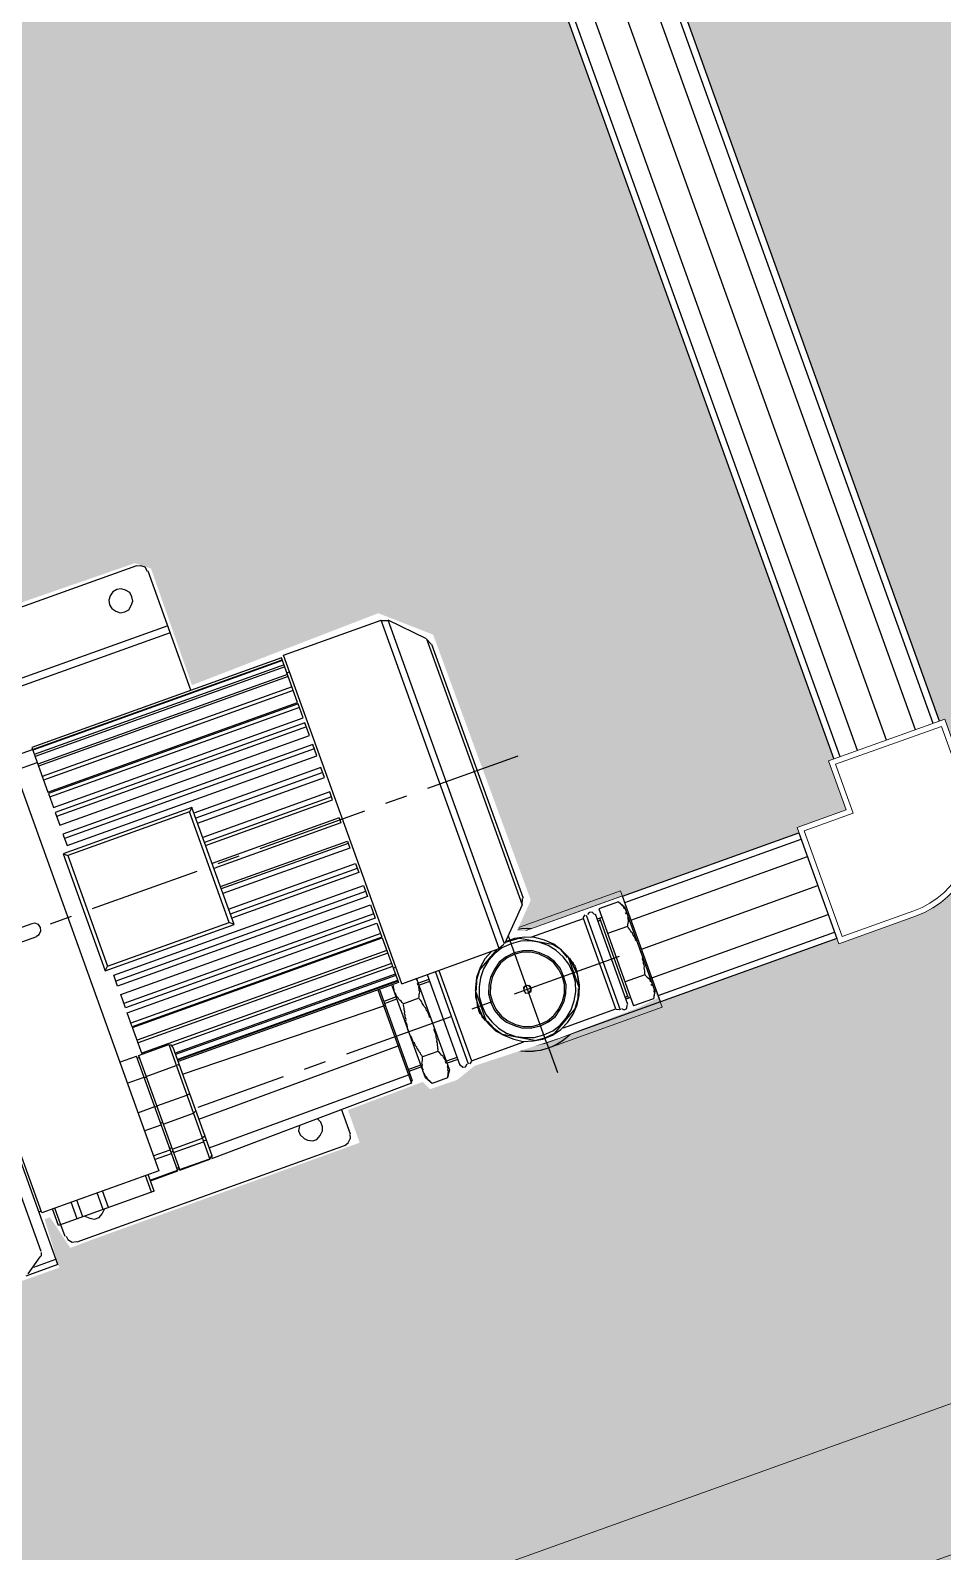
# Model space of a CAD drawing. Header units: millimetres. Extents: x 646993 to 648849, y 9708034 to 9709424.
# Drawn here: x 648235.445 to 648235.957, y 9709066.296 to 9709067.15 of the extents above; entities that cross this region are included whole.
import ezdxf

# ---------------------------------------------------------------- set-up
doc = ezdxf.new("R2010")
doc.units = ezdxf.units.MM
doc.header["$LTSCALE"] = 5
doc.header["$XCLIPFRAME"] = 2
doc.set_wipeout_variables(frame=1)
doc.linetypes.add('DASHDOT2', pattern=[0.5, 0.25, -0.125, 0, -0.125])
doc.linetypes.add('HIDDEN2', pattern=[4.7625, 3.175, -1.5875])
for name, color, linetype in [('00_RELLENO_X', 252, 'Continuous'), ('EB-tuberia', 240, 'Continuous'), ('H', 7, 'Continuous'), ('HATCH AMBIENTE', 70, 'Continuous'), ('P', 7, 'Continuous')]:
    doc.layers.add(name, color=color, linetype=linetype)
for name, color, linetype, lineweight in [('01 - TUBERIAS', 1, 'Continuous', 5), ('01-HATCH', 56, 'Continuous', 5), ('pasos', 2, 'Continuous', 5)]:
    doc.layers.add(name, color=color, linetype=linetype, lineweight=lineweight)
picture_1 = doc.add_image_def('image1.jpg', size_in_pixel=(1920, 925))
picture_2 = doc.add_image_def('image2.ecw', size_in_pixel=(12715, 11262))

# ---------------------------------------------------------------- blocks, each defined once
blk = doc.blocks.new('*U37')
at = {"color": 8, "linetype": 'Continuous', "ltscale": 0.1}
blk.add_wipeout([(0.06777, 0.03465), (0.00013, 0.03465), (-0.00416, 0.0344), (-0.00847, 0.0336), (-0.01311, 0.03208), (-0.01686, 0.03027), (-0.02144, 0.02722), (-0.02509, 0.0239), (-0.02892, 0.01909), (-0.03154, 0.01435), (-0.03272, 0.01142), (-0.03353, 0.00876), (-0.0344, 0.0042), (-0.03465, 0), (-0.0344, -0.00414), (-0.03321, -0.00991), (-0.03197, -0.0133), (-0.02951, -0.01817), (-0.02671, -0.02207), (-0.02293, -0.02598), (-0.0198, -0.02844), (-0.01652, -0.03046), (-0.01144, -0.03271), (-0.00739, -0.03386), (-0.0055, -0.03421), (-0.00388, -0.03443), (-0.00226, -0.03458), (0.00042, -0.03465), (0.06777, -0.03465)], dxfattribs=at)
for p, q in [((0.06777, 0.0315), (0, 0.0315)), ((0.06777, -0.0315), (0, -0.0315))]:
    blk.add_line(p, q, dxfattribs=at)
at = {"color": 252, "linetype": 'DASHDOT2', "ltscale": 0.06}
blk.add_line((0.04924, 0), (-0.04924, 0), dxfattribs=at)
blk.add_lwpolyline([(0, 0.04924), (0, -0.04924)], dxfattribs=at)
at = {"color": 8, "linetype": 'Continuous', "ltscale": 0.1}
for radius in [0.03465, 0.0315]:
    blk.add_circle((0, 0), radius, dxfattribs=at)
at = {"layer": '01 - TUBERIAS', "linetype": 'Continuous'}
for p, q in [((0.00042, 0.03465), (0.06777, 0.03465)), ((0.06777, 0.03465), (0.06777, -0.03465)), ((0.00042, -0.03465), (0.06777, -0.03465))]:
    blk.add_line(p, q, dxfattribs=at)
blk.add_arc((0, 0), 0.03465, 89.30227, 270.69773, dxfattribs=at)
blk = doc.blocks.new('*U90')
blk.add_wipeout([(0, 0.1104), (6.193, 0.1104), (6.193, 0), (0, 0)])
blk.add_wipeout([(0, 0.1104), (6.193, 0.1104), (6.193, 0), (0, 0)])
blk.add_wipeout([(0, 0), (0, 0.1104), (6.193, 0.1104), (6.193, 0)])
blk = doc.blocks.new('A$C6962e6fc')
at = {"layer": 'H', "linetype": 'Continuous'}
for points in [[(0.03674, 0.01463), (0.03674, 0.0296), (0.07694, 0.01463), (0.03674, 0.01463)], [(0.07694, 0.01463), (0.03674, 0.0296), (0.07694, 0.0296), (0.07694, 0.01463)], [(0.05693, 0), (0.02681, 0.01463), (0.08687, 0.01463), (0.05693, 0)]]:
    blk.add_hatch(color=256, dxfattribs=at).paths.add_polyline_path(points)
at = {"layer": 'P'}
for points in [[(0.02664, 0.01463), (0.03674, 0.01463), (0.03674, 0.02977), (0.07678, 0.02977), (0.07678, 0.01463), (0.08687, 0.01463)], [(0.07678, 0.02977), (0.03674, 0.02977)], [(0.03674, 0.02977), (0.03674, 0.01463)], [(0.07678, 0.02977), (0.07678, 0.01463), (0.08687, 0.01463)], [(0.03674, 0.01463), (0.02664, 0.01463), (0.05675, 0), (0.08687, 0.01463)], [(0.05675, 0), (0.02664, 0.01463)], [(0.08687, 0.01463), (0.05675, 0), (0.05675, 0)]]:
    blk.add_lwpolyline(points, dxfattribs=at)
blk.add_wipeout([(0.02743, 0.0459), (0.08784, 0.04484), (0.08784, 0.10205), (0.08943, 0.10735), (0.10321, 0.0941), (0.26199, 0.09526), (0.28371, 0.12016), (0.28107, 0.23217), (0.35049, 0.23164), (0.35632, 0.23906), (0.35739, 0.33731), (0.36481, 0.34049), (0.36374, 0.48705), (0.22225, 0.48546), (0.22331, 0.49658), (0.20953, 0.49552), (0.209, 0.49923), (0.17667, 0.50188), (0.17503, 0.60859), (0.19675, 0.62977), (0.2047, 0.64832), (0.21053, 0.67904), (0.20629, 0.69175), (0.19346, 0.72324), (0.16378, 0.74178), (0.13887, 0.74655), (0.12138, 0.7492), (0.10072, 0.74178), (0.08058, 0.73278), (0.06203, 0.70947), (0.05461, 0.68563), (0.05342, 0.67222), (0.05501, 0.64679), (0.06985, 0.62454), (0.0831, 0.60971), (0.08892, 0.60706), (0.08616, 0.51374), (0.02722, 0.51353), (0.02722, 0.48365), (-0.00128, 0.48299), (-0.0015, 0.4128), (0.02689, 0.41131), (0.02689, 0.40811), (0.00682, 0.4032), (0.00704, 0.39103), (0.00753, 0.23049), (0.02701, 0.23049), (0.0277, 0.18565), (0.02249, 0.18322), (0.02214, 0.16723), (0.02634, 0.15526), (0.02495, 0.10486), (0.02603, 0.05772)])
for points in [[(0.00035, 0.41295), (0.00035, 0.4321)], [(0.00121, 0.43036), (0.00784, 0.42078)], [(0.00365, 0.42617), (0.00365, 0.41295)], [(0.00784, 0.42078), (0.00835, 0.41991), (0.00905, 0.41956), (0.00992, 0.41922)], [(0.01044, 0.41922), (0.05292, 0.41922)], [(0.00035, 0.41295), (0.36298, 0.41295)], [(0.03081, 0.34192), (0.03081, 0.41156)], [(0.03081, 0.41156), (0.36298, 0.41156)], [(0.03168, 0.41156), (0.03168, 0.41295)], [(0.01375, 0.4032), (0.01167, 0.40285), (0.00957, 0.40111)], [(0.01375, 0.40372), (0.02088, 0.40372)], [(0.02088, 0.34818), (0.02088, 0.40529)], [(0.02088, 0.40529), (0.03081, 0.40529)], [(0.02088, 0.40372), (0.03081, 0.40372)], [(0.00871, 0.23868), (0.00871, 0.39867)], [(0.00957, 0.40111), (0.00905, 0.39867)], [(0.02088, 0.39415), (0.03081, 0.39415)], [(0.0188, 0.38736), (0.01741, 0.38492), (0.01741, 0.3823), (0.0188, 0.37987)], [(0.02088, 0.38944), (0.0188, 0.38736)], [(0.02088, 0.39066), (0.03081, 0.39066)], [(0.17757, 0.36193), (0.17757, 0.39153)], [(0.1854, 0.36193), (0.1854, 0.39153)], [(0.0188, 0.37987), (0.02088, 0.37778)], [(0.02088, 0.37865), (0.03081, 0.37865)], [(0.02088, 0.37535), (0.03081, 0.37535)], [(0.17792, 0.36193), (0.17827, 0.3602), (0.18, 0.35863), (0.18175, 0.3581)], [(0.18383, 0.35863), (0.18506, 0.3602), (0.1854, 0.36193)], [(0.18175, 0.3581), (0.18383, 0.35863)], [(0.18175, 0.33982), (0.18175, 0.35236)], [(0.02088, 0.34975), (0.03081, 0.34975)], [(0.02088, 0.34818), (0.03081, 0.34818)], [(0.02715, 0.34818), (0.02715, 0.33182)], [(0.02751, 0.34818), (0.02751, 0.33182)], [(0.36298, 0.34192), (0.03081, 0.34192)], [(0.0376, 0.34192), (0.0376, 0.33182)], [(0.03969, 0.34192), (0.03969, 0.33182)], [(0.05466, 0.34192), (0.05466, 0.33182)], [(0.06546, 0.34192), (0.06546, 0.33182)], [(0.08304, 0.34192), (0.08304, 0.33182)], [(0.09558, 0.34192), (0.09558, 0.33182)], [(0.26949, 0.34192), (0.26949, 0.32851)], [(0.27733, 0.34192), (0.27733, 0.32851), (0.27733, 0.17967)], [(0.31284, 0.23364), (0.31284, 0.34192)], [(0.31702, 0.23364), (0.31702, 0.34192)], [(0.35462, 0.23868), (0.35462, 0.34192)], [(0.02715, 0.33182), (0.09558, 0.33182)], [(0.02715, 0.3306), (0.02715, 0.31267)], [(0.09558, 0.3306), (0.02715, 0.3306)], [(0.02751, 0.3306), (0.02751, 0.31267)], [(0.02785, 0.3306), (0.02785, 0.33182)], [(0.02872, 0.3306), (0.02872, 0.33182)], [(0.0376, 0.3306), (0.0376, 0.31267)], [(0.03829, 0.3306), (0.03829, 0.33182)], [(0.03969, 0.3306), (0.03969, 0.31267)], [(0.04039, 0.3306), (0.04039, 0.33182)], [(0.05466, 0.3306), (0.05466, 0.31267)], [(0.05554, 0.3306), (0.05554, 0.33182)], [(0.06511, 0.3306), (0.06511, 0.33182)], [(0.06546, 0.3306), (0.06546, 0.31267)], [(0.08269, 0.3306), (0.08269, 0.33182)], [(0.08304, 0.3306), (0.08304, 0.31267)], [(0.09435, 0.33182), (0.09435, 0.3306)], [(0.09558, 0.3306), (0.09558, 0.31267)], [(0.09558, 0.32851), (0.11142, 0.32851)], [(0.09609, 0.17967), (0.09609, 0.32851)], [(0.10236, 0.17967), (0.10236, 0.32851)], [(0.10393, 0.17967), (0.10393, 0.32851)], [(0.11142, 0.32851), (0.11142, 0.17967)], [(0.11194, 0.17967), (0.11194, 0.32851)], [(0.11194, 0.32851), (0.12029, 0.32851)], [(0.11402, 0.17967), (0.11402, 0.32851)], [(0.12029, 0.32851), (0.12029, 0.17967)], [(0.12325, 0.17967), (0.12325, 0.32851)], [(0.12325, 0.32851), (0.13109, 0.32851)], [(0.12569, 0.17967), (0.12569, 0.32851)], [(0.13109, 0.32851), (0.13109, 0.17967)], [(0.13613, 0.17967), (0.13613, 0.32851)], [(0.13613, 0.32851), (0.14276, 0.32851)], [(0.13909, 0.17967), (0.13909, 0.32851)], [(0.14276, 0.32851), (0.14276, 0.17967)], [(0.14658, 0.33217), (0.14867, 0.33008)], [(0.14658, 0.33217), (0.14658, 0.25539)], [(0.21639, 0.33217), (0.14658, 0.33217)], [(0.14867, 0.33008), (0.14867, 0.25748)], [(0.21466, 0.33008), (0.14867, 0.33008)], [(0.18175, 0.26497), (0.18175, 0.32729)], [(0.21639, 0.33217), (0.21466, 0.33008)], [(0.21466, 0.25748), (0.21466, 0.33008)], [(0.21639, 0.25539), (0.21639, 0.33217)], [(0.22684, 0.32851), (0.22005, 0.32851)], [(0.22005, 0.32851), (0.22005, 0.17967)], [(0.22423, 0.17967), (0.22423, 0.32851)], [(0.22684, 0.17967), (0.22684, 0.32851)], [(0.23973, 0.32851), (0.23223, 0.32851)], [(0.23223, 0.32851), (0.23223, 0.17967)], [(0.23729, 0.17967), (0.23729, 0.32851)], [(0.23973, 0.17967), (0.23973, 0.32851)], [(0.25104, 0.32851), (0.24268, 0.32851)], [(0.24268, 0.32851), (0.24268, 0.17967)], [(0.24894, 0.17967), (0.24894, 0.32851)], [(0.25104, 0.17967), (0.25104, 0.32851)], [(0.27854, 0.32851), (0.2519, 0.32851)], [(0.2519, 0.32851), (0.2519, 0.17967)], [(0.25904, 0.17967), (0.25904, 0.32851)], [(0.26113, 0.17967), (0.26113, 0.32851)], [(0.2674, 0.17967), (0.2674, 0.32851)], [(0.26862, 0.17967), (0.26862, 0.32851)], [(0.27314, 0.17967), (0.27314, 0.32851)], [(0.27437, 0.17967), (0.27437, 0.32851)], [(0.27697, 0.17967), (0.27697, 0.32851)], [(0.27854, 0.17967), (0.27854, 0.32851)], [(0.09558, 0.31267), (0.02715, 0.31267)], [(0.02715, 0.31267), (0.02872, 0.31093)], [(0.02924, 0.19185), (0.02715, 0.31179)], [(0.02785, 0.31128), (0.02785, 0.31215)], [(0.02959, 0.31093), (0.02872, 0.31093), (0.02785, 0.31128)], [(0.09349, 0.31093), (0.02872, 0.31093)], [(0.03342, 0.31093), (0.03412, 0.19185)], [(0.03795, 0.31128), (0.03795, 0.31215)], [(0.03969, 0.31093), (0.03882, 0.31093), (0.03795, 0.31128)], [(0.04126, 0.31093), (0.04039, 0.31093), (0.04004, 0.31179), (0.04004, 0.31267)], [(0.05048, 0.31093), (0.05135, 0.19185)], [(0.05641, 0.31093), (0.05554, 0.31093), (0.05501, 0.31179), (0.05466, 0.31267)], [(0.05675, 0.25835), (0.05675, 0.30919)], [(0.06511, 0.31093), (0.06546, 0.31179), (0.06546, 0.31267)], [(0.07729, 0.31093), (0.07521, 0.19185)], [(0.08217, 0.31093), (0.08304, 0.31128)], [(0.08304, 0.31128), (0.08304, 0.31215)], [(0.08478, 0.17967), (0.08478, 0.31093)], [(0.08565, 0.17967), (0.08565, 0.31093)], [(0.08599, 0.17967), (0.08599, 0.31093)], [(0.08896, 0.17967), (0.08896, 0.31093)], [(0.08982, 0.17967), (0.08982, 0.31093)], [(0.09349, 0.31093), (0.0947, 0.31128), (0.09522, 0.31267)], [(0.09435, 0.17967), (0.09435, 0.31093)], [(0.02298, 0.26044), (0.02037, 0.25905), (0.0188, 0.25748), (0.01741, 0.25488), (0.01741, 0.25244), (0.0188, 0.25)], [(0.02541, 0.26044), (0.02298, 0.26044)], [(0.02785, 0.25905), (0.02541, 0.26044)], [(0.14658, 0.25539), (0.14867, 0.25748)], [(0.14867, 0.25748), (0.21466, 0.25748)], [(0.21639, 0.25539), (0.21466, 0.25748)], [(0.33286, 0.25627), (0.33251, 0.25365), (0.33286, 0.25121)], [(0.33669, 0.25992), (0.3346, 0.25835), (0.33286, 0.25627)], [(0.34174, 0.25992), (0.33912, 0.26044), (0.33669, 0.25992)], [(0.34539, 0.25627), (0.34383, 0.25835), (0.34174, 0.25992)], [(0.34591, 0.25365), (0.34539, 0.25627)], [(0.0188, 0.25), (0.02088, 0.24791), (0.02298, 0.24704)], [(0.02298, 0.24704), (0.02576, 0.24704), (0.02838, 0.24825)], [(0.14658, 0.25539), (0.21639, 0.25539)], [(0.15041, 0.17967), (0.15041, 0.25539)], [(0.15285, 0.17967), (0.15285, 0.25539)], [(0.15581, 0.25539), (0.15581, 0.17967)], [(0.16503, 0.17967), (0.16503, 0.25539)], [(0.16782, 0.17967), (0.16782, 0.25539)], [(0.16922, 0.25539), (0.16922, 0.17967)], [(0.18, 0.17967), (0.18, 0.25539)], [(0.18175, 0.2399), (0.18175, 0.25244)], [(0.18296, 0.17967), (0.18296, 0.25539)], [(0.19376, 0.25539), (0.19376, 0.17967)], [(0.1955, 0.17967), (0.1955, 0.25539)], [(0.19846, 0.17967), (0.19846, 0.25539)], [(0.20717, 0.25539), (0.20717, 0.17967)], [(0.21013, 0.17967), (0.21013, 0.25539)], [(0.21309, 0.17967), (0.21309, 0.25539)], [(0.33286, 0.25121), (0.3346, 0.24912), (0.33669, 0.24738)], [(0.34174, 0.24738), (0.34383, 0.24912), (0.34539, 0.25121)], [(0.34539, 0.25121), (0.34591, 0.25365)], [(0.34591, 0.25365), (0.34591, 0.25365)], [(0.05675, 0.23328), (0.05675, 0.24581)], [(0.33669, 0.24738), (0.33912, 0.24704), (0.34174, 0.24738)], [(0.00905, 0.23868), (0.00957, 0.23659), (0.01167, 0.2345), (0.01375, 0.23398)], [(0.01375, 0.23364), (0.02872, 0.23364)], [(0.27854, 0.23364), (0.34958, 0.23364)], [(0.34958, 0.23398), (0.35218, 0.2345)], [(0.35218, 0.2345), (0.35375, 0.23659), (0.35427, 0.23868)], [(0.18175, 0.16504), (0.18175, 0.22737)], [(0.05675, 0.15843), (0.05675, 0.22075)], [(0.08478, 0.19185), (0.02924, 0.19185)], [(0.02959, 0.19185), (0.03047, 0.19098)], [(0.08478, 0.19098), (0.03047, 0.19098)], [(0.03412, 0.19098), (0.03412, 0.19185)], [(0.03586, 0.1835), (0.03586, 0.19098)], [(0.03708, 0.19098), (0.03708, 0.1835)], [(0.05171, 0.19098), (0.05135, 0.19185)], [(0.07434, 0.19098), (0.07521, 0.19098), (0.07521, 0.19185)], [(0.07642, 0.19098), (0.07642, 0.1835)], [(0.07764, 0.1835), (0.07764, 0.19098)], [(0.02507, 0.18106), (0.02924, 0.1835)], [(0.02507, 0.18106), (0.02576, 0.18141), (0.02664, 0.18175), (0.02751, 0.18227), (0.02838, 0.18262), (0.02924, 0.18262), (0.02994, 0.18314), (0.03081, 0.18314), (0.03168, 0.18314), (0.03255, 0.1835), (0.03342, 0.1835), (0.03412, 0.18314), (0.03499, 0.18314), (0.03586, 0.18314), (0.03674, 0.18262), (0.0376, 0.18262), (0.03829, 0.18227), (0.03917, 0.18175), (0.04004, 0.18141), (0.04091, 0.18106)], [(0.02507, 0.17183), (0.02507, 0.18106)], [(0.02924, 0.1835), (0.08426, 0.1835)], [(0.04091, 0.18106), (0.04178, 0.18106), (0.04248, 0.18141), (0.04335, 0.18141), (0.04422, 0.18175), (0.04508, 0.18175)], [(0.04091, 0.17183), (0.04091, 0.18106)], [(0.04508, 0.18175), (0.04631, 0.18227)], [(0.04631, 0.18227), (0.04718, 0.18227), (0.04805, 0.18262), (0.04875, 0.18262), (0.04961, 0.18262), (0.05048, 0.18314), (0.05135, 0.18314), (0.05222, 0.18314), (0.05292, 0.18314), (0.05379, 0.18314), (0.05466, 0.1835), (0.05554, 0.1835), (0.05641, 0.1835)], [(0.05675, 0.1835), (0.05762, 0.1835), (0.05884, 0.1835), (0.05971, 0.18314), (0.06058, 0.18314), (0.06128, 0.18314), (0.06215, 0.18314), (0.06302, 0.18314), (0.06389, 0.18262), (0.06476, 0.18262), (0.06546, 0.18262), (0.06632, 0.18227), (0.06719, 0.18227), (0.06807, 0.18175), (0.06929, 0.18175), (0.07015, 0.18141), (0.07102, 0.18141)], [(0.07102, 0.18141), (0.07225, 0.18106)], [(0.07259, 0.18106), (0.07346, 0.18141), (0.07434, 0.18175), (0.07521, 0.18227), (0.0759, 0.18262), (0.07678, 0.18262), (0.07764, 0.18314), (0.07851, 0.18314), (0.07938, 0.18314), (0.08008, 0.1835), (0.08095, 0.1835), (0.08182, 0.18314), (0.08269, 0.18314), (0.08356, 0.18314), (0.08426, 0.18262)], [(0.07259, 0.17183), (0.07259, 0.18106)], [(0.11142, 0.17967), (0.08478, 0.17967)], [(0.09349, 0.17967), (0.09349, 0.1781)], [(0.12029, 0.17967), (0.11194, 0.17967)], [(0.13109, 0.17967), (0.12325, 0.17967)], [(0.14276, 0.17967), (0.13613, 0.17967)], [(0.15581, 0.17967), (0.15041, 0.17967)], [(0.16922, 0.17967), (0.16503, 0.17967)], [(0.18296, 0.17967), (0.18, 0.17967)], [(0.19376, 0.17967), (0.19846, 0.17967)], [(0.20717, 0.17967), (0.21309, 0.17967)], [(0.22005, 0.17967), (0.22684, 0.17967)], [(0.23223, 0.17967), (0.23973, 0.17967)], [(0.24268, 0.17967), (0.25104, 0.17967)], [(0.2519, 0.17967), (0.27854, 0.17967)], [(0.26949, 0.17967), (0.26949, 0.1781)], [(0.02924, 0.16922), (0.02507, 0.17183)], [(0.02507, 0.17183), (0.02576, 0.17131), (0.02664, 0.17096), (0.02751, 0.17061), (0.02838, 0.17008)], [(0.03586, 0.16974), (0.03674, 0.17008), (0.0376, 0.17008), (0.03829, 0.17061), (0.03917, 0.17096), (0.04004, 0.17131), (0.04091, 0.17183)], [(0.04091, 0.17183), (0.04178, 0.17131), (0.04248, 0.17131), (0.04335, 0.17096), (0.04422, 0.17096), (0.04508, 0.17061), (0.04631, 0.17061), (0.04718, 0.17008), (0.04805, 0.17008)], [(0.06719, 0.17061), (0.06807, 0.17061), (0.06929, 0.17096), (0.07015, 0.17096)], [(0.07015, 0.17096), (0.07102, 0.17131)], [(0.07102, 0.17131), (0.07225, 0.17183)], [(0.07259, 0.17183), (0.07346, 0.17131), (0.07434, 0.17096), (0.07521, 0.17061), (0.0759, 0.17008), (0.07678, 0.17008), (0.07764, 0.16974)], [(0.08356, 0.1781), (0.27941, 0.1781)], [(0.08356, 0.1781), (0.08356, 0.11995)], [(0.27941, 0.1781), (0.27941, 0.11995)], [(0.02959, 0.1626), (0.02785, 0.16173), (0.02751, 0.16017)], [(0.02838, 0.17008), (0.02924, 0.17008)], [(0.02924, 0.17008), (0.02994, 0.16974)], [(0.02924, 0.16922), (0.08356, 0.16922)], [(0.08356, 0.16295), (0.02959, 0.16295)], [(0.02994, 0.16974), (0.03081, 0.16974)], [(0.03081, 0.16974), (0.03168, 0.16922), (0.03255, 0.16922)], [(0.03291, 0.16974), (0.03412, 0.16974)], [(0.03291, 0.16295), (0.03291, 0.16922)], [(0.03412, 0.16922), (0.03499, 0.16974)], [(0.03412, 0.16295), (0.03412, 0.16922)], [(0.03499, 0.16974), (0.03586, 0.16974)], [(0.04805, 0.17008), (0.04875, 0.17008)], [(0.04875, 0.17008), (0.04961, 0.16974)], [(0.04961, 0.16974), (0.05048, 0.16974), (0.05135, 0.16974), (0.05222, 0.16974), (0.05292, 0.16974)], [(0.05292, 0.16974), (0.05379, 0.16922), (0.05466, 0.16922), (0.05554, 0.16922), (0.05641, 0.16922)], [(0.05675, 0.16922), (0.05762, 0.16922), (0.05884, 0.16922), (0.05971, 0.16922), (0.06058, 0.16974)], [(0.06058, 0.16974), (0.06128, 0.16974), (0.06215, 0.16974), (0.06302, 0.16974), (0.06389, 0.16974)], [(0.06389, 0.16974), (0.06476, 0.17008), (0.06546, 0.17008), (0.06632, 0.17008), (0.06719, 0.17061)], [(0.07764, 0.16974), (0.07851, 0.16974)], [(0.07851, 0.16974), (0.07938, 0.16922)], [(0.07938, 0.16974), (0.08061, 0.16974)], [(0.07938, 0.16295), (0.07938, 0.16922)], [(0.08061, 0.16295), (0.08061, 0.16922)], [(0.08061, 0.16922), (0.08147, 0.16922)], [(0.08147, 0.16922), (0.08217, 0.16922), (0.08304, 0.16974)], [(0.02751, 0.16017), (0.02872, 0.15877)], [(0.02838, 0.15807), (0.08356, 0.15807)], [(0.02924, 0.15599), (0.02838, 0.15755)], [(0.02959, 0.15599), (0.02959, 0.12465)], [(0.08356, 0.15599), (0.02959, 0.15599)], [(0.05675, 0.13336), (0.05675, 0.14589)], [(0.18175, 0.13997), (0.18175, 0.15251)], [(0.08391, 0.11281), (0.08356, 0.11839), (0.08182, 0.12326), (0.07938, 0.12796), (0.0759, 0.13214), (0.07172, 0.13544), (0.06719, 0.13788), (0.06215, 0.13963), (0.05675, 0.13997), (0.05135, 0.13963), (0.04631, 0.13788), (0.04178, 0.13544), (0.0376, 0.13214), (0.03412, 0.12796), (0.03168, 0.12326), (0.02994, 0.11839), (0.02959, 0.11281)], [(0.04595, 0.13997), (0.04091, 0.13753), (0.03674, 0.1337), (0.03291, 0.12953), (0.02994, 0.125)], [(0.04248, 0.13788), (0.0376, 0.13457)], [(0.04752, 0.13997), (0.04248, 0.13788)], [(0.05675, 0.14206), (0.05135, 0.14171), (0.04595, 0.13997)], [(0.04752, 0.1405), (0.06598, 0.1405)], [(0.05675, 0.14258), (0.05588, 0.14258), (0.05501, 0.14258), (0.05431, 0.14258), (0.05344, 0.14258), (0.05258, 0.14206), (0.05171, 0.14206), (0.05083, 0.14206), (0.05014, 0.14171), (0.04927, 0.14136), (0.04839, 0.14136)], [(0.06511, 0.14084), (0.05675, 0.14258)], [(0.06267, 0.14171), (0.05675, 0.14206)], [(0.06755, 0.13997), (0.06267, 0.14171)], [(0.07138, 0.13788), (0.06598, 0.13997)], [(0.07259, 0.13753), (0.06755, 0.13997)], [(0.0759, 0.13457), (0.07138, 0.13788)], [(0.07729, 0.1337), (0.07259, 0.13753)], [(0.02838, 0.11873), (0.0376, 0.13457)], [(0.04752, 0.13161), (0.04387, 0.12917), (0.04039, 0.12587), (0.03795, 0.12204)], [(0.04335, 0.13004), (0.03969, 0.12621)], [(0.04718, 0.13248), (0.04335, 0.13004)], [(0.06632, 0.13248), (0.0618, 0.13423), (0.05675, 0.13457), (0.05171, 0.13423), (0.04718, 0.13248)], [(0.05222, 0.13336), (0.04752, 0.13161)], [(0.06128, 0.13336), (0.05675, 0.1337), (0.05222, 0.13336)], [(0.06598, 0.13161), (0.06128, 0.13336)], [(0.07555, 0.12204), (0.07311, 0.12587), (0.06963, 0.12917), (0.06598, 0.13161)], [(0.07015, 0.13004), (0.06632, 0.13248)], [(0.07382, 0.12621), (0.07015, 0.13004)], [(0.0759, 0.13457), (0.08356, 0.12117)], [(0.08356, 0.12465), (0.08095, 0.12953), (0.07729, 0.1337)], [(0.02838, 0.1196), (0.02751, 0.1142)], [(0.02994, 0.125), (0.02838, 0.1196)], [(0.03708, 0.12256), (0.03551, 0.11786), (0.03499, 0.11281), (0.03551, 0.10793), (0.03708, 0.10324)], [(0.03795, 0.12204), (0.03621, 0.11751)], [(0.03969, 0.12621), (0.03708, 0.12256)], [(0.05675, 0.05815), (0.05675, 0.12082)], [(0.07642, 0.12256), (0.07382, 0.12621)], [(0.07729, 0.11751), (0.07555, 0.12204)], [(0.07851, 0.11281), (0.07799, 0.11786), (0.07642, 0.12256)], [(0.08356, 0.11995), (0.27941, 0.11995)], [(0.08391, 0.11995), (0.08513, 0.11664)], [(0.18175, 0.07364), (0.18175, 0.12744)], [(0.27784, 0.11664), (0.27907, 0.11995)], [(0.02507, 0.11281), (0.08843, 0.11281)], [(0.02751, 0.1142), (0.02785, 0.10829), (0.02924, 0.10289)], [(0.02838, 0.11873), (0.02785, 0.11281)], [(0.02785, 0.11281), (0.02838, 0.10707)], [(0.02959, 0.11281), (0.02994, 0.10741)], [(0.03621, 0.11751), (0.03586, 0.11281), (0.03621, 0.10829)], [(0.05884, 0.11281), (0.05849, 0.11456), (0.05675, 0.1149), (0.05501, 0.11456), (0.05466, 0.11281), (0.05501, 0.11124), (0.05675, 0.11073), (0.05849, 0.11124), (0.05884, 0.11281)], [(0.05884, 0.11281), (0.05849, 0.11456), (0.05675, 0.1149), (0.05501, 0.11456), (0.05466, 0.11281), (0.05501, 0.11124), (0.05675, 0.11073), (0.05849, 0.11124), (0.05884, 0.11281)], [(0.05466, 0.11333), (0.05501, 0.11212), (0.05588, 0.11073)], [(0.05466, 0.11333), (0.05501, 0.11212), (0.05588, 0.11073)], [(0.05762, 0.11073), (0.05884, 0.11212), (0.05884, 0.11368), (0.05762, 0.11456), (0.05641, 0.1149)], [(0.05762, 0.11073), (0.05884, 0.11212), (0.05884, 0.11368), (0.05762, 0.11456), (0.05641, 0.1149)], [(0.05884, 0.11281), (0.05884, 0.11281)], [(0.05884, 0.11281), (0.05884, 0.11281)], [(0.07642, 0.10324), (0.07799, 0.10793), (0.07851, 0.11281), (0.07851, 0.11281)], [(0.07764, 0.11281), (0.07729, 0.11751)], [(0.07729, 0.10829), (0.07764, 0.11281)], [(0.07764, 0.11281), (0.07764, 0.11281)], [(0.08269, 0.09906), (0.08478, 0.10446), (0.08599, 0.11003), (0.08599, 0.11543)], [(0.08356, 0.10741), (0.08391, 0.11281)], [(0.08391, 0.11281), (0.08391, 0.11281)], [(0.08513, 0.11629), (0.2782, 0.11629)], [(0.10236, 0.09959), (0.08513, 0.11629)], [(0.08513, 0.10707), (0.08565, 0.11629)], [(0.26113, 0.09959), (0.2782, 0.11629)], [(0.0376, 0.09123), (0.02838, 0.10707)], [(0.02924, 0.10289), (0.03168, 0.09784), (0.03499, 0.09332), (0.03917, 0.08949), (0.04387, 0.08653)], [(0.02994, 0.10741), (0.03168, 0.10237), (0.03412, 0.09784), (0.0376, 0.09366), (0.04178, 0.09036), (0.04631, 0.08774), (0.05135, 0.08617), (0.05675, 0.08566), (0.06215, 0.08617), (0.06719, 0.08774), (0.07172, 0.09036), (0.0759, 0.09366), (0.07938, 0.09784), (0.08182, 0.10237), (0.08356, 0.10741)], [(0.03621, 0.10829), (0.03795, 0.10376)], [(0.03708, 0.10324), (0.03969, 0.09959)], [(0.03795, 0.10376), (0.04039, 0.09993), (0.04387, 0.09662), (0.04752, 0.09401)], [(0.05588, 0.11073), (0.05762, 0.11073)], [(0.05588, 0.11073), (0.05762, 0.11073)], [(0.06598, 0.09401), (0.06963, 0.09662), (0.07311, 0.09993), (0.07555, 0.10376)], [(0.07382, 0.09959), (0.07642, 0.10324)], [(0.07555, 0.10376), (0.07729, 0.10829)], [(0.08513, 0.10707), (0.0759, 0.09123)], [(0.02959, 0.10114), (0.02959, 0.06981)], [(0.03969, 0.09959), (0.04335, 0.09576)], [(0.04335, 0.09576), (0.04718, 0.09332)], [(0.04752, 0.09401), (0.05222, 0.09244)], [(0.04927, 0.08444), (0.05466, 0.08357), (0.06058, 0.08409), (0.06598, 0.08496), (0.07102, 0.0874), (0.07555, 0.09036), (0.07938, 0.09453), (0.08269, 0.09906)], [(0.06128, 0.09244), (0.06598, 0.09401)], [(0.06632, 0.09332), (0.07015, 0.09576)], [(0.07015, 0.09576), (0.07382, 0.09959)], [(0.08356, 0.10114), (0.08356, 0.06981)], [(0.26113, 0.09959), (0.10236, 0.09959)], [(0.10236, 0.09959), (0.10567, 0.09819)], [(0.2573, 0.09784), (0.10567, 0.09784)], [(0.2573, 0.09819), (0.26061, 0.09959)], [(0.0376, 0.09123), (0.04248, 0.08774)], [(0.04248, 0.08774), (0.04752, 0.08566)], [(0.04387, 0.08653), (0.04927, 0.08444)], [(0.04718, 0.09332), (0.05171, 0.09157), (0.05675, 0.09123), (0.0618, 0.09157), (0.06632, 0.09332)], [(0.05222, 0.09244), (0.05675, 0.09193), (0.06128, 0.09244)], [(0.06598, 0.08566), (0.07138, 0.08774)], [(0.07138, 0.08774), (0.0759, 0.09123)], [(0.06598, 0.0853), (0.04752, 0.0853)], [(0.04839, 0.08496), (0.05675, 0.08322)], [(0.05675, 0.08322), (0.05762, 0.08322)], [(0.05762, 0.08322), (0.05849, 0.08322)], [(0.05849, 0.08322), (0.05919, 0.08322), (0.06006, 0.08322)], [(0.06006, 0.08322), (0.06093, 0.08357)], [(0.06093, 0.08357), (0.0618, 0.08357)], [(0.0618, 0.08357), (0.06267, 0.08409), (0.06336, 0.08409), (0.06424, 0.08444)], [(0.06424, 0.08444), (0.06511, 0.08444)], [(0.02838, 0.06825), (0.02924, 0.06981)], [(0.02959, 0.06981), (0.08356, 0.06981)], [(0.08391, 0.06981), (0.08513, 0.06825)], [(0.02872, 0.06686), (0.02751, 0.06563)], [(0.02751, 0.06563), (0.02785, 0.06406), (0.02959, 0.0632)], [(0.02785, 0.04806), (0.02785, 0.05989)], [(0.08565, 0.05989), (0.02785, 0.05989)], [(0.08478, 0.06773), (0.02838, 0.06773)], [(0.02959, 0.06267), (0.08356, 0.06267)], [(0.03291, 0.05989), (0.03291, 0.06267)], [(0.03291, 0.0611), (0.08061, 0.0611)], [(0.03412, 0.06267), (0.03412, 0.0611)], [(0.04212, 0.04806), (0.04212, 0.05989)], [(0.07102, 0.04806), (0.07102, 0.05989)], [(0.07938, 0.06267), (0.07938, 0.0611)], [(0.08061, 0.05989), (0.08061, 0.06267)], [(0.08356, 0.0632), (0.08513, 0.06406), (0.08565, 0.06563)], [(0.08565, 0.06563), (0.08478, 0.06686)], [(0.08565, 0.04806), (0.08565, 0.05989)], [(0.03168, 0.04596), (0.02785, 0.04806)], [(0.03499, 0.04596), (0.03412, 0.04596), (0.03342, 0.04596), (0.03255, 0.04596), (0.03168, 0.04649), (0.03081, 0.04649), (0.02994, 0.04683), (0.02924, 0.04735), (0.02838, 0.0477)], [(0.08182, 0.04596), (0.03168, 0.04596)], [(0.03499, 0.04649), (0.03586, 0.04649)], [(0.04387, 0.0477), (0.043, 0.04806), (0.04212, 0.04806), (0.04126, 0.0477), (0.04039, 0.04735), (0.03969, 0.04683), (0.03882, 0.04649), (0.03795, 0.04649), (0.03708, 0.04596), (0.03621, 0.04596)], [(0.04508, 0.04735), (0.04387, 0.0477)], [(0.07102, 0.04806), (0.07015, 0.04806), (0.06929, 0.0477), (0.06842, 0.04735), (0.06755, 0.04735), (0.06685, 0.04683), (0.06598, 0.04683), (0.06511, 0.04683), (0.06424, 0.04649), (0.06336, 0.04649), (0.06267, 0.04649), (0.0618, 0.04596), (0.06093, 0.04596), (0.06006, 0.04596), (0.05919, 0.04596), (0.05849, 0.04596), (0.05762, 0.04596), (0.05675, 0.04596), (0.05588, 0.04596), (0.05501, 0.04596), (0.05431, 0.04596), (0.05344, 0.04596), (0.05258, 0.04596), (0.05171, 0.04596), (0.05083, 0.04649), (0.05014, 0.04649), (0.04927, 0.04649), (0.04839, 0.04683), (0.04752, 0.04683), (0.04665, 0.04683), (0.04595, 0.04735), (0.04508, 0.04735)], [(0.05675, 0.03343), (0.05675, 0.04562)], [(0.07764, 0.04596), (0.07678, 0.04596), (0.0759, 0.04596), (0.07521, 0.04649), (0.07434, 0.04649), (0.07346, 0.04683), (0.07259, 0.04735), (0.07172, 0.0477), (0.07102, 0.04806)], [(0.07764, 0.04649), (0.07851, 0.04649)], [(0.08565, 0.04806), (0.08478, 0.0477), (0.08391, 0.04735), (0.08304, 0.04683), (0.08217, 0.04649), (0.08147, 0.04649), (0.08061, 0.04596), (0.07973, 0.04596), (0.07886, 0.04596)], [(0.08565, 0.04806), (0.08182, 0.04596)]]:
    blk.add_lwpolyline(points, dxfattribs=at)
blk = doc.blocks.new('*U43')
blk.add_wipeout([(0, 0.1104), (2.2878, 0.1104), (2.2878, 0), (0, 0)])
blk.add_wipeout([(0, 0.1104), (2.2878, 0.1104), (2.2878, 0), (0, 0)])
blk.add_wipeout([(0, 0), (0, 0.1104), (2.2878, 0.1104), (2.2878, 0)])
at = {"layer": 'EB-tuberia', "color": 8, "ltscale": 0.01}
for p, q in [((2.2878, 0.1038), (0, 0.1038)), ((2.2878, 0.0854), (0, 0.0855)), ((2.2878, 0.0552), (0, 0.0552)), ((2.2878, 0.025), (0, 0.025)), ((2.2878, 0.0066), (0, 0.0066))]:
    blk.add_line(p, q, dxfattribs=at)
at = {"layer": 'EB-tuberia', "color": 240, "ltscale": 0.01}
blk.add_lwpolyline([(0, 0), (2.2878, 0), (2.2878, 0.1104), (0, 0.1104)], close=True, dxfattribs=at)
blk = doc.blocks.new('A$C7797c2ca')
at = {"color": 1}
blk.add_wipeout([(0, 0.1564), (0.0727, 0.1564), (0.081, 0.156), (0.0862, 0.1553), (0.0926, 0.1539), (0.1003, 0.1517), (0.1056, 0.1499), (0.112, 0.1469), (0.1185, 0.1428), (0.1233, 0.1394), (0.1273, 0.1365), (0.1319, 0.1319), (0.1366, 0.1267), (0.1415, 0.1204), (0.1469, 0.1113), (0.1507, 0.103), (0.1533, 0.0952), (0.1552, 0.0865), (0.1561, 0.08), (0.1564, 0.0727), (0.1564, 0), (0.0464, 0), (0.0464, 0.0464), (0, 0.0464)], dxfattribs=at).dxf.layer = 'pasos'
at = {"layer": 'pasos', "color": 1}
blk.add_lwpolyline([(0, 0.1564), (0.0727, 0.1564, -0.414213), (0.1564, 0.0727), (0.1564, 0), (0.0464, 0), (0.0464, 0.0464), (0, 0.0464)], format="xyb", close=True, dxfattribs=at)
at = {"layer": 'pasos', "color": 8, "linetype": 'HIDDEN2', "ltscale": 0.002}
blk.add_lwpolyline([(0.005, 0.1514), (0.0727, 0.1514, -0.414213), (0.1514, 0.0727), (0.1514, 0.005), (0.0514, 0.005), (0.0514, 0.0514), (0.005, 0.0514)], format="xyb", close=True, dxfattribs=at)
blk = doc.blocks.new('*U42')
blk.add_wipeout([(0, 0.1104), (0.1844, 0.1104), (0.1844, 0), (0, 0)])
blk.add_wipeout([(0, 0.1104), (0.1844, 0.1104), (0.1844, 0), (0, 0)])
blk.add_wipeout([(0, 0), (0, 0.1104), (0.1844, 0.1104), (0.1844, 0)])
at = {"layer": 'EB-tuberia', "color": 8, "ltscale": 0.01}
for p, q in [((0.1844, 0.1038), (0, 0.1038)), ((0.1844, 0.0854), (0, 0.0855)), ((0.1844, 0.0552), (0, 0.0552)), ((0.1844, 0.025), (0, 0.025)), ((0.1844, 0.0066), (0, 0.0066))]:
    blk.add_line(p, q, dxfattribs=at)
at = {"layer": 'EB-tuberia', "color": 240, "ltscale": 0.01}
blk.add_lwpolyline([(0, 0), (0.1844, 0), (0.1844, 0.1104), (0, 0.1104)], close=True, dxfattribs=at)
blk = doc.blocks.new('A$C322dc3b0')
at = {"xscale": 0.5705444917168114, "yscale": 0.5705444917168114, "zscale": 0.5705444917168114, "rotation": 5.827865095183003e-05}
blk.add_blockref('*U90', (10.81745, 4.9612), dxfattribs=at)
at = {"lineweight": 0}
blk.add_wipeout([(12.63548, 2.64141), (12.63548, 4.89141), (9.63548, 4.89141), (9.63548, 2.64141)], dxfattribs=at)
at = {"layer": 'HATCH AMBIENTE', "lineweight": 0}
h = blk.add_hatch(color=8, dxfattribs=at)
h.dxf.hatch_style = 1
h.paths.add_polyline_path([(12.56548, 4.74141), (12.56548, 2.79141), (12.48548, 2.79141), (12.48548, 4.74141)])
at = {"lineweight": 0}
blk.add_lwpolyline([(12.56548, 4.74141), (12.56548, 2.79141), (12.48548, 2.79141), (12.48548, 4.74141)], close=True, dxfattribs=at)
at = {"rotation": 90.00000000000001}
blk.add_blockref('*U37', (12.18662, 4.37456), dxfattribs=at)
at = {"layer": '00_RELLENO_X', "transparency": 33554577}
h = blk.add_hatch(dxfattribs=at)
h.set_pattern_fill('AR-SAND', color=256, scale=0.0025)
h.set_pattern_definition([(37.5, (-525.49223, -206.98971), (-0.004000078, 0.12235331), [0, -0.09652, 0, -0.10795, 0, -0.1031875]), (7.5, (-525.49223, -206.98971), (0.11238082, 0.179206275), [0, -0.05207, 0, -0.086995, 0, -0.0333375]), (327.5, (-525.57033, -206.98971), (0.197748093, 0.000359296), [0, -0.03175, 0, -0.1143, 0, -0.149225]), (317.5, (-525.57033, -206.98971), (0.190889113, 0.05573233), [0, -0.015875, 0, -0.07493, 0, -0.085725])])
h.paths.add_polyline_path([(12.63548, 2.64141), (12.63548, 2.79141), (12.56548, 2.79141), (12.56548, 4.74141), (12.63548, 4.74141), (12.63548, 4.89141), (14.63967, 4.89141), (14.63967, 4.74141), (14.78967, 4.74141), (14.78967, 2.79141), (14.63967, 2.79141), (14.63967, 2.64141)])
h.paths.add_polyline_path([(9.78548, 4.81141), (9.78548, 4.74141), (9.71548, 4.74141), (9.71548, 2.79141), (9.78548, 2.79141), (9.78548, 2.72141), (9.93548, 2.72141), (9.93548, 2.64141), (10.73548, 2.64141), (10.73548, 2.74141), (10.83548, 2.74141), (10.83548, 2.72141), (12.48548, 2.72141), (12.48548, 4.81141)])
at = {"layer": '01-HATCH'}
h = blk.add_hatch(dxfattribs=at)
h.set_pattern_fill('ANGLE', color=256)
h.set_pattern_definition([(0, (-525.492, -206.99), (0, 6.985), [5.08, -1.905]), (90, (-525.492, -206.99), (-6.985, 4e-16), [5.08, -1.905])])
h.paths.add_polyline_path([(12.63548, 2.64141), (12.63548, 2.79141), (12.56548, 2.79141), (12.56548, 4.74141), (12.63548, 4.74141), (12.63548, 4.89141), (14.63967, 4.89141), (14.63967, 4.74141), (14.78967, 4.74141), (14.78967, 2.79141), (14.63967, 2.79141), (14.63967, 2.64141)])
h.paths.add_polyline_path([(9.78548, 4.81141), (9.78548, 4.74141), (9.71548, 4.74141), (9.71548, 2.79141), (9.78548, 2.79141), (9.78548, 2.72141), (9.93548, 2.72141), (9.93548, 2.64141), (10.73548, 2.64141), (10.73548, 2.74141), (10.83548, 2.74141), (10.83548, 2.72141), (12.48548, 2.72141), (12.48548, 4.81141)])
at = {"xscale": 0.5705444917168114, "yscale": 0.5705444917168114, "zscale": 0.5705444917168114, "rotation": 5.827865095183003e-05}
blk.add_blockref('*U43', (10.81745, 4.57991), dxfattribs=at)
at = {"lineweight": 0, "rotation": 180.0000023326237}
blk.add_blockref('A$C6962e6fc', (12.24302, 4.48737), dxfattribs=at)
at = {"xscale": -0.6299928810889075, "yscale": 0.6299928810889075, "zscale": 0.6299928810889075, "rotation": 269.9820446139581}
blk.add_blockref('A$C7797c2ca', (12.12272, 4.54756), dxfattribs=at)
at = {"xscale": -0.5705444917168114, "yscale": 0.5705444917168114, "zscale": 0.5705444917168114, "rotation": 89.99994172134907}
blk.add_blockref('*U42', (12.21812, 4.54755), dxfattribs=at)

msp = doc.modelspace()

# ---------------------------------------------------------------- pictures from other files: only their frames are drawn
image = msp.add_image(picture_1, insert=(646993.09661, 9708530.288), size_in_units=(1855.59534, 893.97171), dxfattribs=dict(fade=50))
image.dxf.flags = 7
image = msp.add_image(picture_2, insert=(647823.39485, 9708681.30213), size_in_units=(875.2561, 775.23666))
image.set_boundary_path([(137.73667, 7886.92885), (1284.78492, 10733.9487), (3099.51938, 10473.7959), (3279.44857, 11095.645), (4006.66218, 11005.7391), (8692.31693, 9222.60562), (8944.26677, 8222.4178), (12055.5415, 4873.4234), (10090.57365, 1684.48415), (7313.60376, 2638.1317), (6090.65687, 882.9792), (4284.08087, 967.60724), (2002.3378, 2453.29902), (3226.04798, 5547.79227), (776.62235, 6701.9577), (969.51194, 7416.59427), (137.73667, 7886.92885)])

# ---------------------------------------------------------------- next in the draw order: block references
at = {"rotation": 289.7679046147402}
msp.add_blockref('A$C322dc3b0', (648227.48577, 9709076.60035), dxfattribs=at)

doc.saveas('drawing.dxf')
